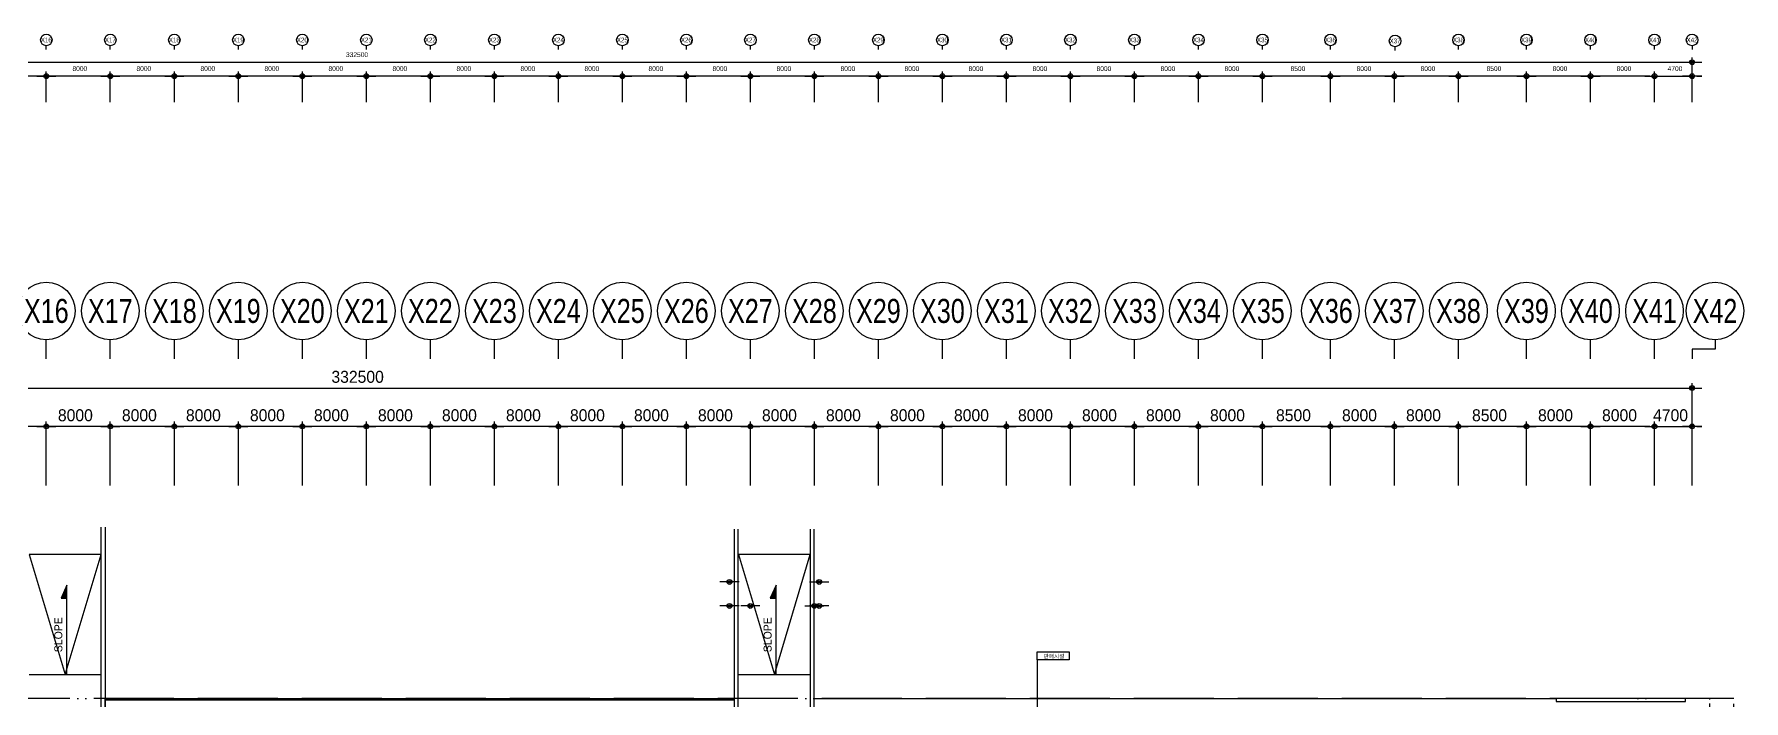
# Model space of a CAD drawing. Header units: millimetres. Extents: x -7616 to 421613, y 91067 to 341353.
# Drawn here: x 202489 to 416171, y 258049 to 341353 of the extents above; entities that cross this region are included whole.
import ezdxf
from ezdxf.enums import TextEntityAlignment as Align

# ---------------------------------------------------------------- set-up
doc = ezdxf.new("R2010")
doc.units = ezdxf.units.MM
doc.header["$LTSCALE"] = 500
doc.header["$MEASUREMENT"] = 0
for name, pattern in [('CEN-2', [26, 20, -2, 0, -2, 0, -2]), ('H0', [0.3, 0.2, -0.1]), ('HOON1', [3, 2, -1])]:
    doc.linetypes.add(name, pattern=pattern)
for name, color, linetype in [('e-plan', 9, 'CONTINUOUS'), ('e-room-box', 7, 'CONTINUOUS'), ('e-text', 6, 'CONTINUOUS')]:
    doc.layers.add(name, color=color, linetype=linetype)
doc.styles.add('돋움', font='Dotum.ttf')

# ---------------------------------------------------------------- blocks, each defined once
blk = doc.blocks.new('A$C298A2825')
at = {"layer": 'e-plan'}
blk.add_hatch(color=256, dxfattribs=at).paths.add_polyline_path([(743, 13555), (0, 11946), (743, 11946)])
for points in [[(743, 13555), (0, 11946), (743, 11946)], [(743, 2382), (743, 13555)]]:
    blk.add_lwpolyline(points, dxfattribs=at)
blk = doc.blocks.new('A$C633402C3')
at = {"layer": 'e-plan'}
for points in [[(138055, 188315), (138055, 58640), (137555, 58646), (137555, 188322)], [(216705, 188072), (216705, 71236)], [(216705, 58236), (216705, 57718), (217205, 57713), (217205, 188071)], [(226205, 188061), (226205, 57607), (226705, 57601), (226705, 188061)], [(138055, 162886), (138055, 162886), (138055, 166890), (216700, 166890), (216700, 162386)], [(138055, 166890), (216700, 166887)], [(138055, 166736), (216700, 166736)], [(226710, 166892), (319428, 166892)], [(319428, 166886), (319428, 166536), (335605, 166536), (335605, 166886), (330480, 166886), (319428, 166886)]]:
    blk.add_lwpolyline(points, dxfattribs=at)
blk = doc.blocks.new('A$C5A682445')
at = {"layer": 'e-plan', "linetype": 'CEN-2'}
blk.add_lwpolyline([(-343809, -111602), (-96696, -114499), (-95833, -114798), (-95367, -115584), (-95446, -166137), (-517, -166635), (-517, -166635), (0, 0), (0, 0), (0, 0), (-297528, 10)], dxfattribs=at)
at = {"layer": 'e-plan', "linetype": 'HOON1'}
blk.add_lwpolyline([(-3517, -166619), (-3000, 0), (-3000, 0), (-3000, 0)], dxfattribs=at)

msp = doc.modelspace()

# ---------------------------------------------------------------- linework, layer by layer
at = {"layer": 'e-plan'}
for p, q in [((204005, 339433), (204005, 339913)), ((212005, 339433), (212005, 339913)), ((220005, 339433), (220005, 339913)), ((228005, 339433), (228005, 339913)), ((236005, 339433), (236005, 339913)), ((244005, 339433), (244005, 339913)), ((252005, 339433), (252005, 339913)), ((260005, 339433), (260005, 339913)), ((268005, 339433), (268005, 339913)), ((276005, 339433), (276005, 339913)), ((284005, 339433), (284005, 339913)), ((292005, 339433), (292005, 339913)), ((300005, 339433), (300005, 339913)), ((308005, 339433), (308005, 339913)), ((316005, 339433), (316005, 339913)), ((324005, 339433), (324005, 339913)), ((332005, 339433), (332005, 339913)), ((340005, 339433), (340005, 339913)), ((348005, 339433), (348005, 339913)), ((356005, 339433), (356005, 339913)), ((364505, 339433), (364505, 339913)), ((372581, 339309), (372581, 339789)), ((380505, 339433), (380505, 339913)), ((389005, 339433), (389005, 339913)), ((397005, 339433), (397005, 339913)), ((405005, 339433), (405005, 339913)), ((409705, 339913), (409705, 339433)), ((77805, 337845), (409105, 337845)), ((408505, 337845), (410905, 337845)), ((409705, 332850), (409705, 338445)), ((203405, 336105), (196605, 336105)), ((205205, 336105), (202805, 336105)), ((202805, 336105), (205205, 336105)), ((204005, 332850), (204005, 336705)), ((204005, 332850), (204005, 336705)), ((211405, 336105), (204605, 336105)), ((210805, 336105), (213205, 336105)), ((213205, 336105), (210805, 336105)), ((212005, 332850), (212005, 336705)), ((212005, 332850), (212005, 336705)), ((219405, 336105), (212605, 336105)), ((221205, 336105), (218805, 336105)), ((218805, 336105), (221205, 336105)), ((220005, 332850), (220005, 336705)), ((220005, 332850), (220005, 336705)), ((227405, 336105), (220605, 336105)), ((226805, 336105), (229205, 336105)), ((229205, 336105), (226805, 336105)), ((228005, 332850), (228005, 336705)), ((228005, 332850), (228005, 336705)), ((235405, 336105), (228605, 336105)), ((234805, 336105), (237205, 336105)), ((237205, 336105), (234805, 336105)), ((236005, 332850), (236005, 336705)), ((236005, 332850), (236005, 336705)), ((243405, 336105), (236605, 336105)), ((242805, 336105), (245205, 336105)), ((245205, 336105), (242805, 336105)), ((244005, 332850), (244005, 336705)), ((244005, 332850), (244005, 336705)), ((251405, 336105), (244605, 336105)), ((250805, 336105), (253205, 336105)), ((253205, 336105), (250805, 336105)), ((252005, 332850), (252005, 336705)), ((252005, 332850), (252005, 336705)), ((259405, 336105), (252605, 336105)), ((261205, 336105), (258805, 336105)), ((258805, 336105), (261205, 336105)), ((260005, 332850), (260005, 336705)), ((260005, 332850), (260005, 336705)), ((267405, 336105), (260605, 336105)), ((266805, 336105), (269205, 336105)), ((269205, 336105), (266805, 336105)), ((268005, 332850), (268005, 336705)), ((268005, 332850), (268005, 336705)), ((275405, 336105), (268605, 336105)), ((274805, 336105), (277205, 336105)), ((277205, 336105), (274805, 336105)), ((276005, 332850), (276005, 336705)), ((276005, 332850), (276005, 336705)), ((283405, 336105), (276605, 336105)), ((282805, 336105), (285205, 336105)), ((285205, 336105), (282805, 336105)), ((284005, 332850), (284005, 336705)), ((284005, 332850), (284005, 336705)), ((291405, 336105), (284605, 336105)), ((290805, 336105), (293205, 336105)), ((293205, 336105), (290805, 336105)), ((292005, 332850), (292005, 336705)), ((292005, 332850), (292005, 336705)), ((299405, 336105), (292605, 336105)), ((298805, 336105), (301205, 336105)), ((301205, 336105), (298805, 336105)), ((300005, 332850), (300005, 336705)), ((300005, 332850), (300005, 336705)), ((307405, 336105), (300605, 336105)), ((309205, 336105), (306805, 336105)), ((306805, 336105), (309205, 336105)), ((308005, 332850), (308005, 336705)), ((308005, 332850), (308005, 336705)), ((315405, 336105), (308605, 336105)), ((314805, 336105), (317205, 336105)), ((317205, 336105), (314805, 336105)), ((316005, 332850), (316005, 336705)), ((316005, 332850), (316005, 336705)), ((323405, 336105), (316605, 336105)), ((325205, 336105), (322805, 336105)), ((322805, 336105), (325205, 336105)), ((324005, 332850), (324005, 336705)), ((324005, 332850), (324005, 336705)), ((331405, 336105), (324605, 336105)), ((330805, 336105), (333205, 336105)), ((333205, 336105), (330805, 336105)), ((332005, 332850), (332005, 336705)), ((332005, 332850), (332005, 336705)), ((339405, 336105), (332605, 336105)), ((338805, 336105), (341205, 336105)), ((341205, 336105), (338805, 336105)), ((340005, 332850), (340005, 336705)), ((340005, 332850), (340005, 336705)), ((347405, 336105), (340605, 336105)), ((349205, 336105), (346805, 336105)), ((346805, 336105), (349205, 336105)), ((348005, 332850), (348005, 336705)), ((348005, 332850), (348005, 336705)), ((355405, 336105), (348605, 336105)), ((354805, 336105), (357205, 336105)), ((357205, 336105), (354805, 336105)), ((356005, 332850), (356005, 336705)), ((356005, 332850), (356005, 336705)), ((363905, 336105), (356605, 336105)), ((363305, 336105), (365705, 336105)), ((365705, 336105), (363305, 336105)), ((364505, 332850), (364505, 336705)), ((364505, 332850), (364505, 336705)), ((371905, 336105), (365105, 336105)), ((373705, 336105), (371305, 336105)), ((371305, 336105), (373705, 336105)), ((372505, 332850), (372505, 336705)), ((372505, 332850), (372505, 336705)), ((379905, 336105), (373105, 336105)), ((379305, 336105), (381705, 336105)), ((381705, 336105), (379305, 336105)), ((380505, 332850), (380505, 336705)), ((380505, 332850), (380505, 336705)), ((388405, 336105), (381105, 336105)), ((387805, 336105), (390205, 336105)), ((390205, 336105), (387805, 336105)), ((389005, 332850), (389005, 336705)), ((389005, 332850), (389005, 336705)), ((396405, 336105), (389605, 336105)), ((395805, 336105), (398205, 336105)), ((398205, 336105), (395805, 336105)), ((397005, 332850), (397005, 336705)), ((397005, 332850), (397005, 336705)), ((404405, 336105), (397605, 336105)), ((404405, 336105), (403805, 336105)), ((403805, 336105), (406205, 336105)), ((403805, 336105), (406205, 336105)), ((405005, 332850), (405005, 336705)), ((405005, 332850), (405005, 336705)), ((405005, 336105), (409705, 336105)), ((410905, 336105), (408505, 336105)), ((409705, 332850), (409705, 336705)), ((410305, 336105), (410905, 336105)), ((204005, 300773), (204005, 303173)), ((212005, 300773), (212005, 303173)), ((220005, 300773), (220005, 303173)), ((228005, 300773), (228005, 303173)), ((236005, 300773), (236005, 303173)), ((244005, 300773), (244005, 303173)), ((252005, 300773), (252005, 303173)), ((260005, 300773), (260005, 303173)), ((268005, 300773), (268005, 303173)), ((276005, 300773), (276005, 303173)), ((284005, 300773), (284005, 303173)), ((292005, 300773), (292005, 303173)), ((300005, 300773), (300005, 303173)), ((308005, 300773), (308005, 303173)), ((316005, 300773), (316005, 303173)), ((324005, 300773), (324005, 303173)), ((332005, 300773), (332005, 303173)), ((340005, 300773), (340005, 303173)), ((348005, 300773), (348005, 303173)), ((356005, 300773), (356005, 303173)), ((364505, 300773), (364505, 303173)), ((372505, 300773), (372505, 303173)), ((380505, 300773), (380505, 303173)), ((389005, 300773), (389005, 303173)), ((397005, 300773), (397005, 303173)), ((405005, 300773), (405005, 303173)), ((412571, 301973), (409705, 301973)), ((409705, 301973), (409705, 300773)), ((412571, 303173), (412571, 301973)), ((77805, 297136), (409105, 297136)), ((408505, 297136), (410905, 297136)), ((409705, 289751), (409705, 297736)), ((409705, 289751), (409705, 297736)), ((204005, 284951), (204005, 292936)), ((204005, 284951), (204005, 292936)), ((212005, 284951), (212005, 292936)), ((212005, 284951), (212005, 292936)), ((220005, 284951), (220005, 292936)), ((220005, 284951), (220005, 292936)), ((228005, 284951), (228005, 292936)), ((228005, 284951), (228005, 292936)), ((236005, 284951), (236005, 292936)), ((236005, 284951), (236005, 292936)), ((244005, 284951), (244005, 292936)), ((244005, 284951), (244005, 292936)), ((252005, 284951), (252005, 292936)), ((252005, 284951), (252005, 292936)), ((260005, 284951), (260005, 292936)), ((260005, 284951), (260005, 292936)), ((268005, 284951), (268005, 292936)), ((268005, 284951), (268005, 292936)), ((276005, 284951), (276005, 292936)), ((276005, 284951), (276005, 292936)), ((284005, 284951), (284005, 292936)), ((284005, 284951), (284005, 292936)), ((292005, 284951), (292005, 292936)), ((292005, 284951), (292005, 292936)), ((300005, 284951), (300005, 292936)), ((300005, 284951), (300005, 292936)), ((308005, 284951), (308005, 292936)), ((308005, 284951), (308005, 292936)), ((316005, 284951), (316005, 292936)), ((316005, 284951), (316005, 292936)), ((324005, 284951), (324005, 292936)), ((324005, 284951), (324005, 292936)), ((332005, 284951), (332005, 292936)), ((332005, 284951), (332005, 292936)), ((340005, 284951), (340005, 292936)), ((340005, 284951), (340005, 292936)), ((348005, 284951), (348005, 292936)), ((348005, 284951), (348005, 292936)), ((356005, 284951), (356005, 292936)), ((356005, 284951), (356005, 292936)), ((364505, 284951), (364505, 292936)), ((364505, 284951), (364505, 292936)), ((372505, 284951), (372505, 292936)), ((372505, 284951), (372505, 292936)), ((380505, 284951), (380505, 292936)), ((380505, 284951), (380505, 292936)), ((389005, 284951), (389005, 292936)), ((389005, 284951), (389005, 292936)), ((397005, 284951), (397005, 292936)), ((397005, 284951), (397005, 292936)), ((405005, 284951), (405005, 292936)), ((405005, 284951), (405005, 292936)), ((409705, 284951), (409705, 292936)), ((409705, 284951), (409705, 292936)), ((203405, 292336), (196605, 292336)), ((202805, 292336), (205205, 292336)), ((205205, 292336), (202805, 292336)), ((211405, 292336), (204605, 292336)), ((213205, 292336), (210805, 292336)), ((210805, 292336), (213205, 292336)), ((219405, 292336), (212605, 292336)), ((218805, 292336), (221205, 292336)), ((221205, 292336), (218805, 292336)), ((227405, 292336), (220605, 292336)), ((229205, 292336), (226805, 292336)), ((226805, 292336), (229205, 292336)), ((235405, 292336), (228605, 292336)), ((237205, 292336), (234805, 292336)), ((234805, 292336), (237205, 292336)), ((243405, 292336), (236605, 292336)), ((245205, 292336), (242805, 292336)), ((242805, 292336), (245205, 292336)), ((251405, 292336), (244605, 292336)), ((253205, 292336), (250805, 292336)), ((250805, 292336), (253205, 292336)), ((259405, 292336), (252605, 292336)), ((258805, 292336), (261205, 292336)), ((261205, 292336), (258805, 292336)), ((267405, 292336), (260605, 292336)), ((269205, 292336), (266805, 292336)), ((266805, 292336), (269205, 292336)), ((275405, 292336), (268605, 292336)), ((277205, 292336), (274805, 292336)), ((274805, 292336), (277205, 292336)), ((283405, 292336), (276605, 292336)), ((285205, 292336), (282805, 292336)), ((282805, 292336), (285205, 292336)), ((291405, 292336), (284605, 292336)), ((293205, 292336), (290805, 292336)), ((290805, 292336), (293205, 292336)), ((299405, 292336), (292605, 292336)), ((301205, 292336), (298805, 292336)), ((298805, 292336), (301205, 292336)), ((307405, 292336), (300605, 292336)), ((306805, 292336), (309205, 292336)), ((309205, 292336), (306805, 292336)), ((315405, 292336), (308605, 292336)), ((317205, 292336), (314805, 292336)), ((314805, 292336), (317205, 292336)), ((323405, 292336), (316605, 292336)), ((322805, 292336), (325205, 292336)), ((325205, 292336), (322805, 292336)), ((331405, 292336), (324605, 292336)), ((333205, 292336), (330805, 292336)), ((330805, 292336), (333205, 292336)), ((339405, 292336), (332605, 292336)), ((341205, 292336), (338805, 292336)), ((338805, 292336), (341205, 292336)), ((347405, 292336), (340605, 292336)), ((346805, 292336), (349205, 292336)), ((349205, 292336), (346805, 292336)), ((355405, 292336), (348605, 292336)), ((357205, 292336), (354805, 292336)), ((354805, 292336), (357205, 292336)), ((363905, 292336), (356605, 292336)), ((365705, 292336), (363305, 292336)), ((363305, 292336), (365705, 292336)), ((371905, 292336), (365105, 292336)), ((371305, 292336), (373705, 292336)), ((373705, 292336), (371305, 292336)), ((379905, 292336), (373105, 292336)), ((381705, 292336), (379305, 292336)), ((379305, 292336), (381705, 292336)), ((388405, 292336), (381105, 292336)), ((390205, 292336), (387805, 292336)), ((387805, 292336), (390205, 292336)), ((396405, 292336), (389605, 292336)), ((398205, 292336), (395805, 292336)), ((395805, 292336), (398205, 292336)), ((404405, 292336), (397605, 292336)), ((404405, 292336), (403805, 292336)), ((403805, 292336), (406205, 292336)), ((403805, 292336), (406205, 292336)), ((405005, 292336), (409705, 292336)), ((410905, 292336), (408505, 292336)), ((410305, 292336), (410905, 292336)), ((290597, 272900), (288197, 272900)), ((299397, 272900), (301797, 272900)), ((290597, 269900), (288197, 269900)), ((293197, 269900), (290797, 269900)), ((298797, 269900), (301197, 269900)), ((298797, 269900), (301197, 269900)), ((301797, 269900), (299397, 269900))]:
    msp.add_line(p, q, dxfattribs=at)
for points in [[(201847, 276345), (206346, 261345), (210845, 276345), (201847, 276345)], [(290499, 276345), (294998, 261345), (299497, 276345), (290499, 276345)], [(201847, 261345), (210845, 261345)], [(290499, 261345), (299497, 261345)]]:
    msp.add_lwpolyline(points, dxfattribs=at)
for centre, radius in [((204005, 340633), 720), ((212005, 340633), 720), ((220005, 340633), 720), ((228005, 340633), 720), ((236005, 340633), 720), ((244005, 340633), 720), ((252005, 340633), 720), ((260005, 340633), 720), ((268005, 340633), 720), ((276005, 340633), 720), ((284005, 340633), 720), ((292005, 340633), 720), ((300005, 340633), 720), ((308005, 340633), 720), ((316005, 340633), 720), ((324005, 340633), 720), ((332005, 340633), 720), ((340005, 340633), 720), ((348005, 340633), 720), ((356005, 340633), 720), ((364505, 340633), 720), ((372581, 340509), 720), ((380505, 340633), 720), ((389005, 340633), 720), ((397005, 340633), 720), ((405005, 340633), 720), ((409705, 340633), 720), ((409705, 337845), 300), ((409705, 337845), 150), ((204005, 336105), 300), ((204005, 336105), 300), ((204005, 336105), 150), ((204005, 336105), 150), ((212005, 336105), 300), ((212005, 336105), 300), ((212005, 336105), 150), ((212005, 336105), 150), ((220005, 336105), 300), ((220005, 336105), 300), ((220005, 336105), 150), ((220005, 336105), 150), ((228005, 336105), 300), ((228005, 336105), 300), ((228005, 336105), 150), ((228005, 336105), 150), ((236005, 336105), 300), ((236005, 336105), 300), ((236005, 336105), 150), ((236005, 336105), 150), ((244005, 336105), 300), ((244005, 336105), 300), ((244005, 336105), 150), ((244005, 336105), 150), ((252005, 336105), 300), ((252005, 336105), 300), ((252005, 336105), 150), ((252005, 336105), 150), ((260005, 336105), 300), ((260005, 336105), 300), ((260005, 336105), 150), ((260005, 336105), 150), ((268005, 336105), 300), ((268005, 336105), 300), ((268005, 336105), 150), ((268005, 336105), 150), ((276005, 336105), 300), ((276005, 336105), 300), ((276005, 336105), 150), ((276005, 336105), 150), ((284005, 336105), 300), ((284005, 336105), 300), ((284005, 336105), 150), ((284005, 336105), 150), ((292005, 336105), 300), ((292005, 336105), 300), ((292005, 336105), 150), ((292005, 336105), 150), ((300005, 336105), 300), ((300005, 336105), 300), ((300005, 336105), 150), ((300005, 336105), 150), ((308005, 336105), 300), ((308005, 336105), 300), ((308005, 336105), 150), ((308005, 336105), 150), ((316005, 336105), 300), ((316005, 336105), 300), ((316005, 336105), 150), ((316005, 336105), 150), ((324005, 336105), 300), ((324005, 336105), 300), ((324005, 336105), 150), ((324005, 336105), 150), ((332005, 336105), 300), ((332005, 336105), 300), ((332005, 336105), 150), ((332005, 336105), 150), ((340005, 336105), 300), ((340005, 336105), 300), ((340005, 336105), 150), ((340005, 336105), 150), ((348005, 336105), 300), ((348005, 336105), 300), ((348005, 336105), 150), ((348005, 336105), 150), ((356005, 336105), 300), ((356005, 336105), 300), ((356005, 336105), 150), ((356005, 336105), 150), ((364505, 336105), 300), ((364505, 336105), 300), ((364505, 336105), 150), ((364505, 336105), 150), ((372505, 336105), 300), ((372505, 336105), 300), ((372505, 336105), 150), ((372505, 336105), 150), ((380505, 336105), 300), ((380505, 336105), 300), ((380505, 336105), 150), ((380505, 336105), 150), ((389005, 336105), 300), ((389005, 336105), 300), ((389005, 336105), 150), ((389005, 336105), 150), ((397005, 336105), 300), ((397005, 336105), 300), ((397005, 336105), 150), ((397005, 336105), 150), ((405005, 336105), 300), ((405005, 336105), 300), ((405005, 336105), 150), ((405005, 336105), 150), ((409705, 336105), 300), ((409705, 336105), 150), ((204005, 306773), 3600), ((212005, 306773), 3600), ((220005, 306773), 3600), ((228005, 306773), 3600), ((236005, 306773), 3600), ((244005, 306773), 3600), ((252005, 306773), 3600), ((260005, 306773), 3600), ((268005, 306773), 3600), ((276005, 306773), 3600), ((284005, 306773), 3600), ((292005, 306773), 3600), ((300005, 306773), 3600), ((308005, 306773), 3600), ((316005, 306773), 3600), ((324005, 306773), 3600), ((332005, 306773), 3600), ((340005, 306773), 3600), ((348005, 306773), 3600), ((356005, 306773), 3600), ((364505, 306773), 3600), ((372505, 306773), 3600), ((380505, 306773), 3600), ((389005, 306773), 3600), ((397005, 306773), 3600), ((405005, 306773), 3600), ((412571, 306773), 3600), ((409705, 297136), 300), ((409705, 297136), 150), ((204005, 292336), 300), ((204005, 292336), 300), ((204005, 292336), 150), ((204005, 292336), 150), ((212005, 292336), 300), ((212005, 292336), 300), ((212005, 292336), 150), ((212005, 292336), 150), ((220005, 292336), 300), ((220005, 292336), 300), ((220005, 292336), 150), ((220005, 292336), 150), ((228005, 292336), 300), ((228005, 292336), 300), ((228005, 292336), 150), ((228005, 292336), 150), ((236005, 292336), 300), ((236005, 292336), 300), ((236005, 292336), 150), ((236005, 292336), 150), ((244005, 292336), 300), ((244005, 292336), 300), ((244005, 292336), 150), ((244005, 292336), 150), ((252005, 292336), 300), ((252005, 292336), 300), ((252005, 292336), 150), ((252005, 292336), 150), ((260005, 292336), 300), ((260005, 292336), 300), ((260005, 292336), 150), ((260005, 292336), 150), ((268005, 292336), 300), ((268005, 292336), 300), ((268005, 292336), 150), ((268005, 292336), 150), ((276005, 292336), 300), ((276005, 292336), 300), ((276005, 292336), 150), ((276005, 292336), 150), ((284005, 292336), 300), ((284005, 292336), 300), ((284005, 292336), 150), ((284005, 292336), 150), ((292005, 292336), 300), ((292005, 292336), 300), ((292005, 292336), 150), ((292005, 292336), 150), ((300005, 292336), 300), ((300005, 292336), 300), ((300005, 292336), 150), ((300005, 292336), 150), ((308005, 292336), 300), ((308005, 292336), 300), ((308005, 292336), 150), ((308005, 292336), 150), ((316005, 292336), 300), ((316005, 292336), 300), ((316005, 292336), 150), ((316005, 292336), 150), ((324005, 292336), 300), ((324005, 292336), 300), ((324005, 292336), 150), ((324005, 292336), 150), ((332005, 292336), 300), ((332005, 292336), 300), ((332005, 292336), 150), ((332005, 292336), 150), ((340005, 292336), 300), ((340005, 292336), 300), ((340005, 292336), 150), ((340005, 292336), 150), ((348005, 292336), 300), ((348005, 292336), 300), ((348005, 292336), 150), ((348005, 292336), 150), ((356005, 292336), 300), ((356005, 292336), 300), ((356005, 292336), 150), ((356005, 292336), 150), ((364505, 292336), 300), ((364505, 292336), 300), ((364505, 292336), 150), ((364505, 292336), 150), ((372505, 292336), 300), ((372505, 292336), 300), ((372505, 292336), 150), ((372505, 292336), 150), ((380505, 292336), 300), ((380505, 292336), 300), ((380505, 292336), 150), ((380505, 292336), 150), ((389005, 292336), 300), ((389005, 292336), 300), ((389005, 292336), 150), ((389005, 292336), 150), ((397005, 292336), 300), ((397005, 292336), 300), ((397005, 292336), 150), ((397005, 292336), 150), ((405005, 292336), 300), ((405005, 292336), 300), ((405005, 292336), 150), ((405005, 292336), 150), ((409705, 292336), 300), ((409705, 292336), 150), ((289397, 272900), 300), ((289397, 272900), 150), ((300597, 272900), 300), ((300597, 272900), 150), ((289397, 269900), 300), ((289397, 269900), 150), ((291997, 269900), 300), ((291997, 269900), 150), ((299997, 269900), 300), ((299997, 269900), 300), ((299997, 269900), 150), ((299997, 269900), 150), ((300597, 269900), 300), ((300597, 269900), 150)]:
    msp.add_circle(centre, radius, dxfattribs=at)
at = {"layer": 'e-room-box'}
msp.add_line((327842, 263149), (327842, 249240), dxfattribs=at)
msp.add_line((327842, 263149), (327842, 249240), dxfattribs=at)
msp.add_lwpolyline([(331869, 263149), (327842, 263149), (327842, 264149), (331869, 264149)], close=True, dxfattribs=at)

# ---------------------------------------------------------------- block references
at = {"layer": 'e-plan', "linetype": 'H0'}
msp.add_blockref('A$C633402C3', (73291, 91433), dxfattribs=at)
at = {"layer": 'e-plan'}
for name, p in [('A$C298A2825', (205841, 258930)), ('A$C298A2825', (205841, 258930)), ('A$C298A2825', (294493, 258930)), ('A$C298A2825', (294493, 258930)), ('A$C5A682445', (414937, 258318))]:
    msp.add_blockref(name, p, dxfattribs=at)

# ---------------------------------------------------------------- texts
at = {"layer": 'e-plan', "style": '돋움', "width": 0.8}
for s, height, p in [('X16', 600, (204005, 340633)), ('X17', 600, (212005, 340633)), ('X18', 600, (220005, 340633)), ('X19', 600, (228005, 340633)), ('X20', 600, (236005, 340633)), ('X21', 600, (244005, 340633)), ('X22', 600, (252005, 340633)), ('X23', 600, (260005, 340633)), ('X24', 600, (268005, 340633)), ('X25', 600, (276005, 340633)), ('X26', 600, (284005, 340633)), ('X27', 600, (292005, 340633)), ('X28', 600, (300005, 340633)), ('X29', 600, (308005, 340633)), ('X30', 600, (316005, 340633)), ('X31', 600, (324005, 340633)), ('X32', 600, (332005, 340633)), ('X33', 600, (340005, 340633)), ('X34', 600, (348005, 340633)), ('X35', 600, (356005, 340633)), ('X36', 600, (364505, 340633)), ('X37', 600, (372581, 340509)), ('X38', 600, (380505, 340633)), ('X39', 600, (389005, 340633)), ('X40', 600, (397005, 340633)), ('X41', 600, (405005, 340633)), ('X42', 600, (409705, 340633)), ('X16', 3000, (204005, 306773)), ('X17', 3000, (212005, 306773)), ('X18', 3000, (220005, 306773)), ('X19', 3000, (228005, 306773)), ('X20', 3000, (236005, 306773)), ('X21', 3000, (244005, 306773)), ('X22', 3000, (252005, 306773)), ('X23', 3000, (260005, 306773)), ('X24', 3000, (268005, 306773)), ('X25', 3000, (276005, 306773)), ('X26', 3000, (284005, 306773)), ('X27', 3000, (292005, 306773)), ('X28', 3000, (300005, 306773)), ('X29', 3000, (308005, 306773)), ('X30', 3000, (316005, 306773)), ('X31', 3000, (324005, 306773)), ('X32', 3000, (332005, 306773)), ('X33', 3000, (340005, 306773)), ('X34', 3000, (348005, 306773)), ('X35', 3000, (356005, 306773)), ('X36', 3000, (364505, 306773)), ('X37', 3000, (372505, 306773)), ('X38', 3000, (380505, 306773)), ('X39', 3000, (389005, 306773)), ('X40', 3000, (397005, 306773)), ('X41', 3000, (405005, 306773)), ('X42', 3000, (412571, 306773))]:
    msp.add_text(s, height=height, dxfattribs=at).set_placement(p, align=Align.MIDDLE_CENTER)
at = {"layer": 'e-plan', "style": '돋움'}
for s, height, p in [('332500', 600, (241459, 338495)), ('8000', 600, (207272, 336754)), ('8000', 600, (215272, 336754)), ('8000', 600, (223272, 336754)), ('8000', 600, (231272, 336754)), ('8000', 600, (239272, 336754)), ('8000', 600, (247272, 336754)), ('8000', 600, (255272, 336754)), ('8000', 600, (263272, 336754)), ('8000', 600, (271272, 336754)), ('8000', 600, (279272, 336754)), ('8000', 600, (287272, 336754)), ('8000', 600, (295272, 336754)), ('8000', 600, (303272, 336754)), ('8000', 600, (311272, 336754)), ('8000', 600, (319272, 336754)), ('8000', 600, (327272, 336754)), ('8000', 600, (335272, 336754)), ('8000', 600, (343272, 336754)), ('8000', 600, (351272, 336754)), ('8500', 600, (359522, 336754)), ('8000', 600, (367772, 336754)), ('8000', 600, (375772, 336754)), ('8500', 600, (384022, 336754)), ('8000', 600, (392272, 336754)), ('8000', 600, (400272, 336754)), ('4700', 600, (406652, 336752)), ('332500', 1500, (239641, 297786)), ('8000', 1500, (205454, 292985)), ('8000', 1500, (213454, 292985)), ('8000', 1500, (221454, 292985)), ('8000', 1500, (229454, 292985)), ('8000', 1500, (237454, 292985)), ('8000', 1500, (245454, 292985)), ('8000', 1500, (253454, 292985)), ('8000', 1500, (261454, 292985)), ('8000', 1500, (269454, 292985)), ('8000', 1500, (277454, 292985)), ('8000', 1500, (285454, 292985)), ('8000', 1500, (293454, 292985)), ('8000', 1500, (301454, 292985)), ('8000', 1500, (309454, 292985)), ('8000', 1500, (317454, 292985)), ('8000', 1500, (325454, 292985)), ('8000', 1500, (333454, 292985)), ('8000', 1500, (341454, 292985)), ('8000', 1500, (349454, 292985)), ('8500', 1500, (357704, 292985)), ('8000', 1500, (365954, 292985)), ('8000', 1500, (373954, 292985)), ('8500', 1500, (382204, 292985)), ('8000', 1500, (390454, 292985)), ('8000', 1500, (398454, 292985)), ('4700', 1500, (404833, 292983))]:
    msp.add_text(s, height=height, dxfattribs=at).set_placement(p)
for p in [(206303, 264128), (294955, 264128)]:
    msp.add_text('SLOPE', height=1000, rotation=90, dxfattribs=at).set_placement(p, align=Align.BOTTOM_LEFT)
at = {"layer": 'e-text', "style": '돋움'}
msp.add_text('판매시설', height=500, dxfattribs=at).set_placement((329955, 263601), align=Align.MIDDLE_CENTER)

doc.saveas('drawing.dxf')
